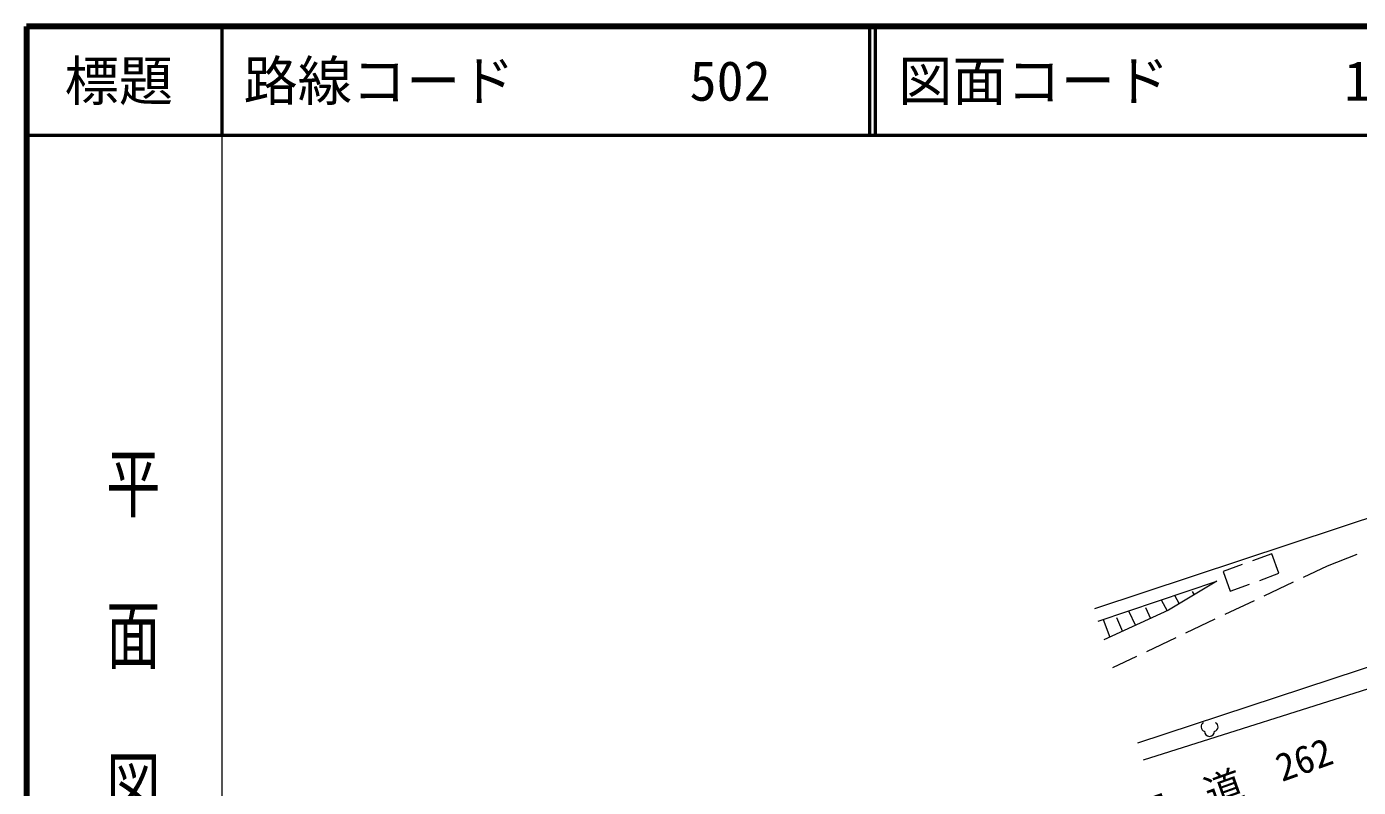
# Model space of a CAD drawing. Units: millimetres, scale not verified. Extents: x 40000 to 680000, y 20000 to 380000.
# Drawn here: x 40000 to 162826, y 309822 to 380000 of the extents above; entities that cross this region are included whole.
import ezdxf
from ezdxf.enums import TextEntityAlignment as Align

# ---------------------------------------------------------------- set-up
doc = ezdxf.new("R2010")
doc.units = ezdxf.units.MM
doc.header["$LTSCALE"] = 1000
for name, color, linetype, lineweight in [('M-BGD', 7, 'Continuous', 13), ('M-TTL', 2, 'Continuous', 140), ('M-TTL-BAND', 7, 'Continuous', 13), ('M-TTL-LINE', 7, 'Continuous', 50)]:
    doc.layers.add(name, color=color, linetype=linetype, lineweight=lineweight)
doc.layers.add('M-BGD-HTXT', color=7, linetype='Continuous')
doc.layers.add('M-TTL-TXT', color=7, linetype='Continuous')
doc.styles.add('@ＭＳ ゴシック', font='')
doc.styles.add('ＭＳ ゴシック', font='')
doc.styles.get('@ＭＳ ゴシック').set_extended_font_data('@MS Gothic')
doc.styles.get('ＭＳ ゴシック').set_extended_font_data('MS Gothic')

msp = doc.modelspace()

# ---------------------------------------------------------------- linework, layer by layer
at = {"layer": 'M-BGD'}
for p, q in [((138521, 326308), (180949, 340401)), ((154835, 331376), (153061, 330725)), ((155499, 329567), (154835, 331376)), ((159982, 330267), (162716, 331342)), ((152123, 330380), (150349, 329729)), ((150349, 329729), (151014, 327919)), ((153726, 328915), (155499, 329567)), ((157762, 329215), (159982, 330267)), ((138823, 325169), (149764, 328841)), ((149764, 328841), (145307, 326157)), ((151014, 327919), (152787, 328571)), ((154147, 327503), (156858, 328787)), ((144645, 327123), (145178, 326098)), ((145882, 327538), (146303, 326757)), ((147505, 327883), (147696, 327596)), ((150532, 325790), (153243, 327075)), ((145307, 326157), (139348, 323428)), ((141639, 326114), (142271, 324767)), ((143199, 326418), (143669, 325407)), ((139279, 325322), (139889, 323676)), ((140531, 325478), (141065, 324214)), ((143021, 312363), (181651, 324623)), ((146917, 324078), (149628, 325362)), ((143302, 322365), (146014, 323650)), ((140179, 320886), (142399, 321937)), ((142498, 313926), (168689, 322557))]:
    msp.add_line(p, q, dxfattribs=at)
for centre, radius, start, end in [((148734, 315407), 422, 116.08703, 255.33416), ((149466, 315407), 422, 284.66584, 63.91297), ((149100, 314999), 472, 180, 0)]:
    msp.add_arc(centre, radius, start, end, dxfattribs=at)
at = {"layer": 'M-TTL'}
for p, q in [((40000, 380000), (40000, 20000)), ((680000, 380000), (40000, 380000))]:
    msp.add_line(p, q, dxfattribs=at)
at = {"layer": 'M-TTL-BAND'}
msp.add_line((58000, 370000), (58000, 20000), dxfattribs=at)
at = {"layer": 'M-TTL-LINE'}
for p, q in [((58000, 380000), (58000, 370000)), ((117750, 380000), (117750, 370000)), ((118250, 380000), (118250, 370000)), ((40000, 370000), (680000, 370000))]:
    msp.add_line(p, q, dxfattribs=at)

# ---------------------------------------------------------------- texts
at = {"layer": 'M-BGD-HTXT', "style": 'ＭＳ ゴシック'}
msp.add_text('一\u3000般\u3000国\u3000道\u3000262\u3000号', height=2566, rotation=19.628, dxfattribs=at).set_placement((148612, 306936), align=Align.BOTTOM_CENTER)
at = {"layer": 'M-TTL-BAND', "style": '@ＭＳ ゴシック', "width": 1.4}
msp.add_text('平  面  図', height=3666, rotation=270, dxfattribs=at).set_placement((49777, 306475), align=Align.MIDDLE_RIGHT)
at = {"layer": 'M-TTL-TXT', "style": 'ＭＳ ゴシック'}
msp.add_text('標題', height=3666, dxfattribs=at).set_placement((48500, 375000), align=Align.MIDDLE_CENTER)
for s, p in [('路線コード', (60000, 375000)), ('図面コード', (120380, 375000)), ('502', (101142, 375000)), ('12-0', (161521, 375000))]:
    msp.add_text(s, height=3666, dxfattribs=at).set_placement(p, align=Align.MIDDLE_LEFT)

doc.saveas('drawing.dxf')
